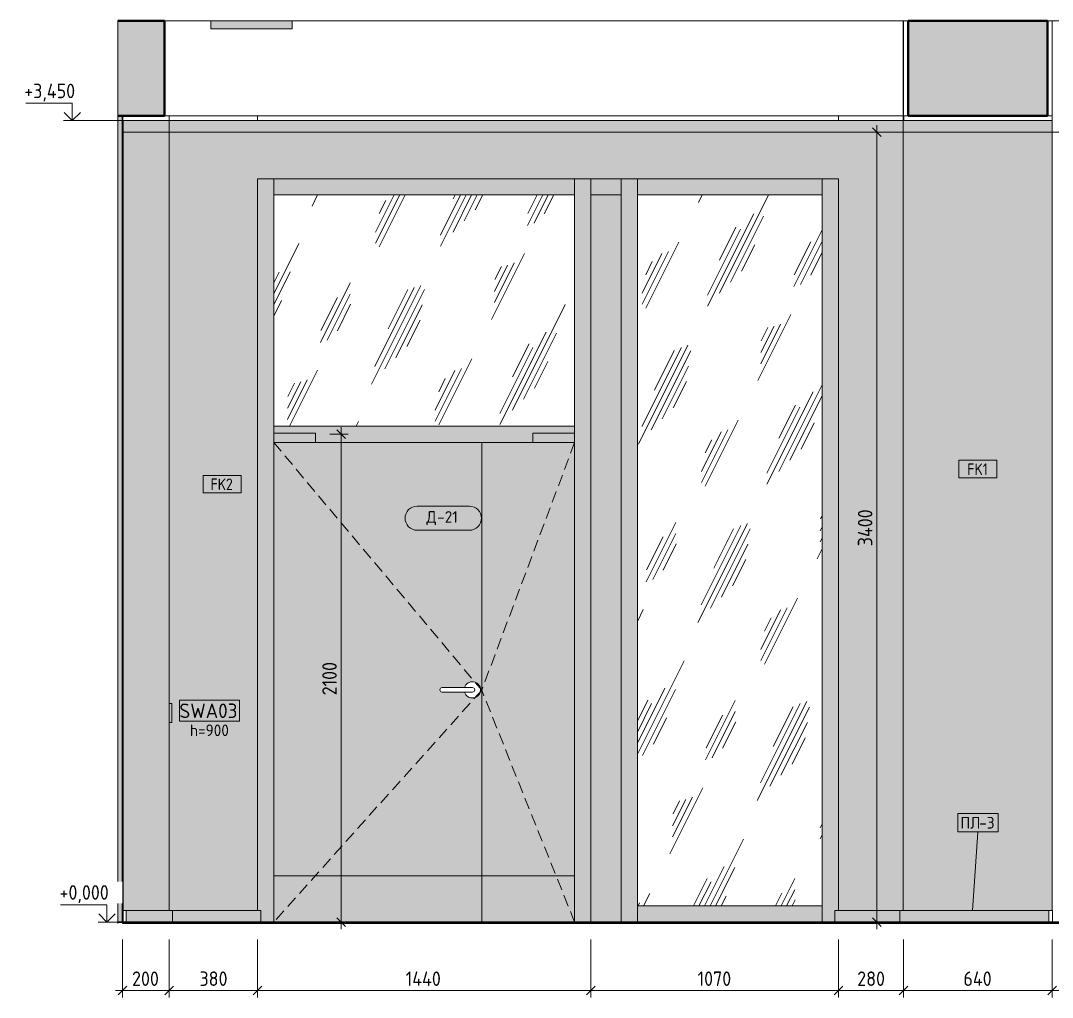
# Model space of a CAD drawing. Header units: millimetres. Extents: x 855 to 55293, y -2351 to 9447.
# Drawn here: x 19565 to 24004, y -324 to 3880 of the extents above; entities that cross this region are included whole.
import ezdxf

# ---------------------------------------------------------------- set-up
doc = ezdxf.new("R2010")
doc.units = ezdxf.units.MM
doc.linetypes.add('ADSK_Штрих_ш2 п1', pattern=[75, 50, -25])
for name, color, linetype, lineweight in [('A-ANNO-DIMS', 7, 'Continuous', 9), ('A-ANNO-DIMS-25', 7, 'Continuous', 9), ('A-CLNG', 7, 'Continuous', 9), ('A-DETL', 7, 'Continuous', 9), ('A-DETL-2', 7, 'ADSK_Штрих_ш2 п1', 9), ('A-DOOR', 7, 'Continuous', 9), ('A-DOOR-IDEN', 7, 'Continuous', 9), ('A-FLOR', 7, 'Continuous', 9), ('A-GENM', 7, 'Continuous', 9), ('A-GENM-IDEN', 7, 'Continuous', 9), ('A-GLAZ-CURT', 7, 'Continuous', 9), ('A-GLAZ-CWMG', 7, 'Continuous', 9), ('A-WALL-IDEN', 7, 'Continuous', 9), ('A-WALL-PATT', 7, 'Continuous', 9), ('E-ELEC-FIXT-IDEN', 7, 'Continuous', 9), ('G-ANNO-DIMS', 7, 'Continuous', 9), ('G-ANNO-DIMS-1', 7, 'Continuous', 20), ('I-WALL', 7, 'Continuous', 9), ('S-COLS', 7, 'Continuous', 9), ('Электрические приборы', 7, 'Continuous', 9)]:
    doc.layers.add(name, color=color, linetype=linetype, lineweight=lineweight)
for name, color, linetype, lineweight, true_color in [('A-DETL-GENF-2', 7, 'Continuous', 9, 0xffffff), ('A-FLOR-1', 7, 'Continuous', 9, 0x787878), ('A-FLOR-FNSH-1', 7, 'Continuous', 30, 0x3c3c3c), ('A-FLOR-FNSH-2', 7, 'Continuous', 40, 0x3c3c3c), ('A-WALL-5', 7, 'Continuous', 30, 0x3c3c3c), ('A-WALL-FNSH-3', 7, 'Continuous', 30, 0x3c3c3c), ('I-WALL-1', 7, 'Continuous', 9, 0x787878)]:
    doc.layers.add(name, color=color, linetype=linetype, lineweight=lineweight, true_color=true_color)
doc.styles.add('GOST Common_5', font='GOST_Common.ttf', dxfattribs={"height": 50})
doc.styles.add('GOST Common_6', font='GOST_Common.ttf', dxfattribs={"width": 0.9, "height": 50})
doc.styles.add('GOST Common_7', font='GOST_Common.ttf', dxfattribs={"height": 62.5})
doc.styles.add('ISOCPEUR_2', font='isocpeur.ttf', dxfattribs={"width": 0.9, "height": 62.5})
doc.dimstyles.new('ISO-2_5_0_9К_БОЛЬШОЙ_1', dxfattribs={"dimscale": 304.8, "dimtxt": 62.248823, "dimasz": 0.123031, "dimexe": 0.098425, "dimexo": 0.246063, "dimgap": 0, "dimtad": 1, "dimdec": 0, "dimrnd": 10, "dimzin": 0, "dimdsep": 46, "dimtxsty": 'ISOCPEUR_2', "dimblk1": 'OBLIQUE', "dimblk2": 'OBLIQUE', "dimsah": 1, "dimcen": 0.09, "dimdle": 0.098425, "dimazin": 0, "dimtfac": 1, "dimtdec": 4, "dimtix": 1, "dimtmove": 0, "dimatfit": 3, "dimfxl": 1, "dimtvp": 1, "dimtolj": 1, "dimtzin": 0, "dimarcsym": 2})
pattern_1 = [(63.435, (30532.36, 31.75), (-255.58, 766.75), [317.5, -190.5, 317.5, -190.5, -403.9]), (63.435, (30532.36, 31.75), (-255.58, 766.75), [-1016, 127, -276.9]), (63.435, (30516.5, 47.6), (-255.58, 766.75), [254, -317.5, 190.5, -190.5, -467.4]), (63.435, (30516.5, 47.6), (-255.58, 766.75), [-952.5, 222.25, -245.15]), (63.435, (30516.5, 95.25), (-255.58, 766.75), [190.5, -381, 127, -190.5, -530.9]), (63.435, (30516.5, 95.25), (-255.58, 766.75), [-889, 285.75, -245.15]), (63.435, (30564.1, 47.6), (-255.58, 766.75), [190.5, -381, 158.75, -6404.65]), (63.435, (30611.74, 95.25), (-255.58, 766.75), [95.25, -476.25, 63.5, -6499.9]), (63.435, (30532.36, 174.6), (-255.58, 766.75), [63.5, -476.25, 63.5, -254, -562.65]), (63.435, (30532.36, 174.6), (-255.58, 766.75), [-857.25, 158.75, -403.9]), (63.435, (30818.1, 127), (-255.58, 766.75), [317.5, -476.25, 381, -251.5]), (63.435, (30818.1, 79.4), (-255.58, 766.75), [444.5, -317.5, 476.25, -188]), (63.435, (30849.86, 95.25), (-255.58, 766.75), [508, -254, 381, -276.9]), (63.435, (30897.5, 142.9), (-255.58, 766.75), [317.5, -444.5, 254, -403.9]), (63.435, (30849.86, 238.1), (-255.58, 766.75), [158.75, -635, 190.5, -435.65]), (63.435, (30945.1, 190.5), (-255.58, 766.75), [127, -635, 127, -530.9])]

# ---------------------------------------------------------------- blocks, each defined once
blk = doc.blocks.new('BSC_Колонна _Прямоугольная - 600х600-23286269-Развертка 1_10-1')
at = {"layer": 'S-COLS'}
blk.add_hatch(color=256, dxfattribs=at).paths.add_polyline_path([(29628.7, -0.1), (29628.7, 0), (29609.7, -0.1)])
blk = doc.blocks.new('GM_Отверстие прямоугольное _в плите_ - Отверстие-21981336-Развертка 1_10-1')
at = {"layer": 'A-GENM'}
blk.add_hatch(color=256, dxfattribs=at).paths.add_polyline_path([(30210, 3845), (30359.7, 3845), (30359.7, 3880), (30009.7, 3880), (30009.7, 3845)])
for p, q in [((30009.7, 3845), (30009.7, 3880)), ((30359.7, 3845), (30359.7, 3880)), ((30359.7, 3845), (30009.7, 3845))]:
    blk.add_line(p, q, dxfattribs=at)
blk = doc.blocks.new('Плинтус - Плинтус темный _ст_школа_-32859020-Развертка 1_10-1')
at = {"layer": 'A-GENM'}
blk.add_hatch(color=256, dxfattribs=at).paths.add_polyline_path([(32695, 0), (32974, 0), (32974, 50), (32695, 50)])
for q in [(32974, 50), (32695, 0)]:
    blk.add_line((32695, 50), q, dxfattribs=at)
blk = doc.blocks.new('Плинтус - Плинтус темный _ст_школа_-32859022-Развертка 1_10-1')
at = {"layer": 'A-GENM'}
blk.add_hatch(color=256, dxfattribs=at).paths.add_polyline_path([(33010, 0), (33616, 0), (33616, 50), (32974, 50), (32974, 0), (32989, 0)])
for p, q in [((32974, 50), (33616, 50)), ((32974, 50), (32974, 0)), ((33616, 50), (33631, 50)), ((33616, 0), (33616, 50)), ((33631, 50), (33631, 0))]:
    blk.add_line(p, q, dxfattribs=at)
blk = doc.blocks.new('Плинтус - Плинтус темный _ст_школа_-32859011-Развертка 1_10-1')
at = {"layer": 'A-GENM'}
blk.add_hatch(color=256, dxfattribs=at).paths.add_polyline_path([(30210, 0), (30225, 0), (30225, 50), (29844.7, 50), (29844.7, 0), (30150.6, 0)])
for p in [(29844.7, 50), (30225, 0)]:
    blk.add_line(p, (30225, 50), dxfattribs=at)
blk = doc.blocks.new('Плинтус - Плинтус темный _ст_школа_-32859009-Развертка 1_10-1')
at = {"layer": 'A-GENM'}
blk.add_hatch(color=256, dxfattribs=at).paths.add_polyline_path([(29829.7, 0), (29844.7, 0), (29844.7, 50), (29645.7, 50), (29645.7, 0), (29809.7, 0)])
for p in [(29645.7, 50), (29844.7, 0)]:
    blk.add_line(p, (29844.7, 50), dxfattribs=at)
blk = doc.blocks.new('Плинтус - Плинтус темный _ст_школа_-32859008-Развертка 1_10-1')
at = {"layer": 'A-GENM'}
for p, q in [((29645.7, 50), (29630.7, 50)), ((29630.7, 50), (29630.7, 0)), ((29645.7, 0), (29645.7, 50)), ((29630.7, 0), (29645.7, 0))]:
    blk.add_line(p, q, dxfattribs=at)
blk = doc.blocks.new('Switch1 - Svitch х2-27451159-Развертка 1_10-1')
at = {"layer": 'Электрические приборы'}
blk.add_hatch(color=256, dxfattribs=at).paths.add_polyline_path([(29841.7, 859), (29841.7, 941), (29830.7, 941), (29830.7, 859)])
for p, q in [((29830.7, 941), (29841.7, 941)), ((29841.7, 941), (29841.7, 859)), ((29830.7, 859), (29841.7, 859))]:
    blk.add_line(p, q, dxfattribs=at)
blk = doc.blocks.new('Прямоугольный импост - 50 x 70 мм-31700031-Развертка 1_10-1')
at = {"layer": 'A-GLAZ-CWMG'}
blk.add_hatch(color=256, dxfattribs=at).paths.add_polyline_path([(32695, 0), (32695, 50), (32710, 50), (32710, 2100), (32640, 2100), (32640, 0)])
blk.add_line((32640, 70), (32640, 0), dxfattribs=at)
blk = doc.blocks.new('Дверь_Витражная_остекление_ - ДВН_ДАО_Главный вход_1200 в свету-31742133-Развертка 1_10-1')
at = {"layer": 'A-DOOR'}
h = blk.add_hatch(color=256, dxfattribs=at)
h.paths.add_polyline_path([(31175, 200.2), (31175, 2065), (30280, 2065), (30280, 200.2), (30962.6, 200.2)])
h.paths.add_polyline_path([(31135.5, 965), (31126.5, 966), (31118.1, 969.3), (31110.8, 974.7), (31105.1, 981.7), (31101.5, 990), (31004, 990.1), (31001.9, 990.5), (30999.8, 991.5), (30997.5, 993.5), (30996.2, 995.5), (30995.3, 997.4), (30995.1, 1000.7), (30995.3, 1002.6), (30996.7, 1005.4), (30998.1, 1007.2), (31000.5, 1008.9), (31002.4, 1009.7), (31006.7, 1010), (31101.5, 1010), (31105.1, 1018.3), (31110.8, 1025.3), (31118.1, 1030.7), (31126.5, 1034), (31135.5, 1035), (31144.5, 1033.7), (31152.8, 1030.1), (31159.9, 1024.6), (31165.6, 1016.9), (31168.8, 1009), (31170, 1000), (31168.8, 991), (31165.4, 982.7), (31159.9, 975.4), (31152.8, 969.9), (31144.5, 966.3), (31137.6, 965.3)])
blk.add_hatch(color=256, dxfattribs=at).paths.add_polyline_path([(31233.2, 200.2), (31575, 200.2), (31575, 2065), (31175, 2065), (31175, 200.2)])
for p, q in [((30280, 2105), (30280, 2065)), ((30460, 2105), (30280, 2105)), ((30460, 2065), (30460, 2105)), ((31395, 2105), (31395, 2065)), ((31575, 2105), (31395, 2105)), ((31575, 2065), (31575, 2105)), ((30280, 2065), (30460, 2065)), ((31175, 200.2), (31175, 2065)), ((31175, 2065), (31175, 200.2)), ((31395, 2065), (31575, 2065)), ((31005, 1010), (31135, 1010)), ((31135, 990), (31005, 990)), ((31135, 1010), (31101.5, 1010)), ((31101.5, 990), (31135, 990))]:
    blk.add_line(p, q, dxfattribs=at)
for centre, radius, start, end in [((31135, 1000), 35, 0, 163.3985), ((31005, 1000), 10, 90, 270), ((31135, 1000), 35, 196.6015, 0), ((31135, 1000), 10, 270, 90), ((31135, 1000), 10, 270, 90)]:
    blk.add_arc(centre, radius, start, end, dxfattribs=at)
blk = doc.blocks.new('Прямоугольный импост - 50 x 70 мм-31720913-Развертка 1_10-1')
at = {"layer": 'A-GLAZ-CWMG'}
blk.add_hatch(color=256, dxfattribs=at).paths.add_polyline_path([(31845, 3130), (32640, 3130), (32640, 3200), (31845, 3200)])
for p, q in [((31845, 3130), (31845, 3200)), ((32640, 3200), (32640, 3130))]:
    blk.add_line(p, q, dxfattribs=at)
blk = doc.blocks.new('Системная панель - Стемалит - 40мм-31720939-Развертка 1_10-1')
at = {"layer": 'A-GLAZ-CURT'}
blk.add_hatch(color=256, dxfattribs=at).paths.add_polyline_path([(31775, 0), (31775, 3130), (31645, 3130), (31645, 0), (31774.5, 0)])
for p, q in [((31775, 3130), (31645, 3130)), ((31645, 3130), (31645, 2100)), ((31775, 2100), (31775, 3130)), ((31645, 2100), (31645, 0)), ((31775, 0), (31775, 2100))]:
    blk.add_line(p, q, dxfattribs=at)
blk = doc.blocks.new('Прямоугольный импост - 50 x 70 мм-31701710-Развертка 1_10-1')
at = {"layer": 'A-GLAZ-CWMG'}
blk.add_hatch(color=256, dxfattribs=at).paths.add_polyline_path([(31575, 3130), (31575, 3200), (30280, 3200), (30280, 3130), (31175, 3130)])
for p, q in [((30280, 3130), (30280, 3200)), ((31575, 3200), (31575, 3130))]:
    blk.add_line(p, q, dxfattribs=at)
blk = doc.blocks.new('Прямоугольный импост - 50 x 70 мм-31687886-Развертка 1_10-1')
at = {"layer": 'A-GLAZ-CWMG'}
blk.add_hatch(color=256, dxfattribs=at).paths.add_polyline_path([(31645, 0), (31645, 2100), (31575, 2100), (31575, 0)])
for p, q in [((31575, 2100), (31575, 200.2)), ((31645, 0), (31645, 2100))]:
    blk.add_line(p, q, dxfattribs=at)
blk = doc.blocks.new('Системная панель - Стекло - 40мм-31720940-Развертка 1_10-1')
at = {"layer": 'A-GLAZ-CURT'}
h = blk.add_hatch(dxfattribs=at)
h.set_pattern_fill('FP_12', color=256, style=0, pattern_type=2)
h.set_pattern_definition(pattern_1)
h.paths.add_polyline_path([(31575, 2135), (31575, 3130), (30280, 3130), (30280, 2135), (31175, 2135)])
for p, q in [((31575, 3130), (30280, 3130)), ((30280, 3130), (30280, 2135)), ((31575, 2135), (31575, 3130)), ((30280, 2135), (31575, 2135))]:
    blk.add_line(p, q, dxfattribs=at)
blk = doc.blocks.new('Прямоугольный импост - 50 x 70 мм-31701779-Развертка 1_10-1')
at = {"layer": 'A-GLAZ-CWMG'}
blk.add_hatch(color=256, dxfattribs=at).paths.add_polyline_path([(30225, 0), (30280, 0), (30280, 2100), (30210, 2100), (30210, 50), (30225, 50)])
blk.add_line((30280, 200.2), (30280, 2100), dxfattribs=at)
blk = doc.blocks.new('Прямоугольный импост - 50 x 70 мм-31693698-Развертка 1_10-1')
at = {"layer": 'A-GLAZ-CWMG'}
blk.add_hatch(color=256, dxfattribs=at).paths.add_polyline_path([(31575, 2065), (31575, 2135), (30280, 2135), (30280, 2065), (31175, 2065)])
for p, q in [((30280, 2065), (30280, 2135)), ((31575, 2135), (31575, 2065)), ((30280, 2065), (31575, 2065))]:
    blk.add_line(p, q, dxfattribs=at)
blk = doc.blocks.new('Прямоугольный импост - 50 x 70 мм-31720941-Развертка 1_10-1')
at = {"layer": 'A-GLAZ-CWMG'}
blk.add_hatch(color=256, dxfattribs=at).paths.add_polyline_path([(32710, 2100), (32710, 3200), (32640, 3200), (32640, 2100)])
blk.add_line((32640, 3200), (32640, 3130), dxfattribs=at)
blk = doc.blocks.new('Прямоугольный импост - 50 x 70 мм-31720942-Развертка 1_10-1')
at = {"layer": 'A-GLAZ-CWMG'}
blk.add_hatch(color=256, dxfattribs=at).paths.add_polyline_path([(30210, 2100), (30280, 2100), (30280, 3200), (30210, 3200), (30210, 2135)])
for p, q in [((30280, 3130), (30280, 3200)), ((30280, 2100), (30280, 2135))]:
    blk.add_line(p, q, dxfattribs=at)
blk = doc.blocks.new('Прямоугольный импост - 50 x 70 мм-31720937-Развертка 1_10-1')
at = {"layer": 'A-GLAZ-CWMG'}
blk.add_hatch(color=256, dxfattribs=at).paths.add_polyline_path([(31645, 2100), (31645, 3200), (31575, 3200), (31575, 2100)])
for p, q in [((31575, 3200), (31575, 3130)), ((31645, 2100), (31645, 3200)), ((31575, 2135), (31575, 2100))]:
    blk.add_line(p, q, dxfattribs=at)
blk = doc.blocks.new('Системная панель - Стекло - 40мм-31720953-Развертка 1_10-1')
at = {"layer": 'A-GLAZ-CURT'}
h = blk.add_hatch(dxfattribs=at)
h.set_pattern_fill('FP_12', color=256, style=0, pattern_type=2)
h.set_pattern_definition(pattern_1)
h.paths.add_polyline_path([(32640, 70), (32640, 3130), (31845, 3130), (31845, 70)])
for p, q in [((32640, 3130), (31845, 3130)), ((31845, 3130), (31845, 2100)), ((32640, 2100), (32640, 3130)), ((31845, 2100), (31845, 70)), ((32640, 70), (32640, 2100)), ((31845, 70), (32640, 70))]:
    blk.add_line(p, q, dxfattribs=at)
blk = doc.blocks.new('Прямоугольный импост - 50 x 70 мм-31701712-Развертка 1_10-1')
at = {"layer": 'A-GLAZ-CWMG'}
blk.add_hatch(color=256, dxfattribs=at).paths.add_polyline_path([(31774.5, 3130), (31775, 3130), (31775, 3200), (31645, 3200), (31645, 3130)])
for p, q in [((31645, 3130), (31645, 3200)), ((31775, 3200), (31775, 3130)), ((31645, 3130), (31775, 3130))]:
    blk.add_line(p, q, dxfattribs=at)
blk = doc.blocks.new('Прямоугольный импост - 50 x 70 мм-31702100-Развертка 1_10-1')
at = {"layer": 'A-GLAZ-CWMG'}
blk.add_hatch(color=256, dxfattribs=at).paths.add_polyline_path([(31775, 0), (31845, 0), (31845, 2100), (31775, 2100), (31775, 70)])
for p, q in [((31775, 2100), (31775, 0)), ((31845, 0), (31845, 70))]:
    blk.add_line(p, q, dxfattribs=at)
blk = doc.blocks.new('Прямоугольный импост - 50 x 70 мм-31720938-Развертка 1_10-1')
at = {"layer": 'A-GLAZ-CWMG'}
blk.add_hatch(color=256, dxfattribs=at).paths.add_polyline_path([(31775, 2100), (31845, 2100), (31845, 3200), (31775, 3200), (31775, 2200)])
for p, q in [((31775, 3200), (31775, 2100)), ((31845, 3130), (31845, 3200))]:
    blk.add_line(p, q, dxfattribs=at)
blk = doc.blocks.new('Прямоугольный импост - 50 x 70 мм-31720914-Развертка 1_10-1')
at = {"layer": 'A-GLAZ-CWMG'}
blk.add_hatch(color=256, dxfattribs=at).paths.add_polyline_path([(32640, 0), (32640, 70), (31845, 70), (31845, 0)])
for p, q in [((31845, 0), (31845, 70)), ((32640, 70), (32640, 0))]:
    blk.add_line(p, q, dxfattribs=at)
blk = doc.blocks.new('DIMBLOCK5-Развертка 1_10-1')
at = {"layer": 'A-ANNO-DIMS-25'}
for p, q in [((20003.3, -75), (20003.3, -323.6)), ((20003.3, -293.6), (20003.3, -80)), ((20203.3, -75), (20203.3, -323.6)), ((20203.3, -293.6), (20203.3, -80)), ((19973.3, -293.6), (20203.3, -293.6))]:
    blk.add_line(p, q, dxfattribs=at)
at = {"layer": 'A-ANNO-DIMS-25', "lineweight": 20}
for p, q in [((20003.3, -293.6), (19984.5, -312.4)), ((20003.3, -293.6), (20022, -274.9)), ((20203.3, -293.6), (20184.5, -312.4)), ((20203.3, -293.6), (20222, -274.9))]:
    blk.add_line(p, q, dxfattribs=at)
at = {"layer": 'A-ANNO-DIMS-25', "color": 0, "insert": (20044, -212), "char_height": 62.5, "width": 142.215, "attachment_point": 1, "line_spacing_factor": 1.149209, "style": 'ISOCPEUR_2'}
blk.add_mtext('200', dxfattribs=at)
blk = doc.blocks.new('_Oblique')
at = {"color": 0, "linetype": 'ByBlock', "lineweight": -2}
blk.add_line((-0.5, -0.5), (0.5, 0.5), dxfattribs=at)
blk = doc.blocks.new('DIMBLOCK6-Развертка 1_10-1')
at = {"layer": 'A-ANNO-DIMS-25'}
for p, q in [((20203.3, -75), (20203.3, -323.6)), ((20203.3, -293.6), (20203.3, -80)), ((20583.5, -75), (20583.5, -323.6)), ((20583.5, -293.6), (20583.5, -80)), ((20203.3, -293.6), (20583.5, -293.6))]:
    blk.add_line(p, q, dxfattribs=at)
at = {"layer": 'A-ANNO-DIMS-25', "lineweight": 20}
for p, q in [((20203.3, -293.6), (20184.5, -312.4)), ((20203.3, -293.6), (20222, -274.9)), ((20583.5, -293.6), (20564.8, -312.4)), ((20583.5, -293.6), (20602.3, -274.9))]:
    blk.add_line(p, q, dxfattribs=at)
at = {"layer": 'A-ANNO-DIMS-25', "color": 0, "insert": (20334.2, -212), "char_height": 62.5, "width": 142.215, "attachment_point": 1, "line_spacing_factor": 1.149209, "style": 'ISOCPEUR_2'}
blk.add_mtext('380', dxfattribs=at)
blk = doc.blocks.new('DIMBLOCK7-Развертка 1_10-1')
at = {"layer": 'A-ANNO-DIMS-25'}
for p, q in [((20583.5, -75), (20583.5, -323.6)), ((20583.5, -293.6), (20583.5, -80)), ((22018.5, -75), (22018.5, -323.6)), ((22018.5, -293.6), (22018.5, -80)), ((20583.5, -293.6), (22018.5, -293.6))]:
    blk.add_line(p, q, dxfattribs=at)
at = {"layer": 'A-ANNO-DIMS-25', "lineweight": 20}
for p, q in [((20583.5, -293.6), (20564.8, -312.4)), ((20583.5, -293.6), (20602.3, -274.9)), ((22018.5, -293.6), (21999.8, -312.4)), ((22018.5, -293.6), (22037.3, -274.9))]:
    blk.add_line(p, q, dxfattribs=at)
at = {"layer": 'A-ANNO-DIMS-25', "color": 0, "insert": (21221.4, -212), "char_height": 62.5, "width": 191.056, "attachment_point": 1, "line_spacing_factor": 1.149209, "style": 'ISOCPEUR_2'}
blk.add_mtext('1440', dxfattribs=at)
blk = doc.blocks.new('DIMBLOCK8-Развертка 1_10-1')
at = {"layer": 'A-ANNO-DIMS-25'}
for p, q in [((22018.5, -75), (22018.5, -323.6)), ((22018.5, -293.6), (22018.5, -80)), ((23083.5, -75), (23083.5, -323.6)), ((23083.5, -293.6), (23083.5, -80)), ((22018.5, -293.6), (23083.5, -293.6))]:
    blk.add_line(p, q, dxfattribs=at)
at = {"layer": 'A-ANNO-DIMS-25', "lineweight": 20}
for p, q in [((22018.5, -293.6), (21999.8, -312.4)), ((22018.5, -293.6), (22037.3, -274.9)), ((23083.5, -293.6), (23064.8, -312.4)), ((23083.5, -293.6), (23102.3, -274.9))]:
    blk.add_line(p, q, dxfattribs=at)
at = {"layer": 'A-ANNO-DIMS-25', "color": 0, "insert": (22477.4, -212), "char_height": 62.5, "width": 176.691, "attachment_point": 1, "line_spacing_factor": 1.149209, "style": 'ISOCPEUR_2'}
blk.add_mtext('1070', dxfattribs=at)
blk = doc.blocks.new('DIMBLOCK9-Развертка 1_10-1')
at = {"layer": 'A-ANNO-DIMS-25'}
for p, q in [((23083.5, -75), (23083.5, -323.6)), ((23083.5, -293.6), (23083.5, -80)), ((23363.5, -75), (23363.5, -323.6)), ((23363.5, -293.6), (23363.5, -80)), ((23083.5, -293.6), (23363.5, -293.6))]:
    blk.add_line(p, q, dxfattribs=at)
at = {"layer": 'A-ANNO-DIMS-25', "lineweight": 20}
for p, q in [((23083.5, -293.6), (23064.8, -312.4)), ((23083.5, -293.6), (23102.3, -274.9)), ((23363.5, -293.6), (23344.8, -312.4)), ((23363.5, -293.6), (23382.3, -274.9))]:
    blk.add_line(p, q, dxfattribs=at)
at = {"layer": 'A-ANNO-DIMS-25', "color": 0, "insert": (23164.3, -212), "char_height": 62.5, "width": 142.215, "attachment_point": 1, "line_spacing_factor": 1.149209, "style": 'ISOCPEUR_2'}
blk.add_mtext('280', dxfattribs=at)
blk = doc.blocks.new('DIMBLOCK10-Развертка 1_10-1')
at = {"layer": 'A-ANNO-DIMS-25'}
for p, q in [((23363.5, -75), (23363.5, -323.6)), ((23363.5, -293.6), (23363.5, -80)), ((24003.5, -75), (24003.5, -323.6)), ((24003.5, -293.6), (24003.5, -80)), ((23363.5, -293.6), (24003.5, -293.6))]:
    blk.add_line(p, q, dxfattribs=at)
at = {"layer": 'A-ANNO-DIMS-25', "lineweight": 20}
for p, q in [((23363.5, -293.6), (23344.8, -312.4)), ((23363.5, -293.6), (23382.3, -274.9)), ((24003.5, -293.6), (23984.8, -312.4)), ((24003.5, -293.6), (24022.3, -274.9))]:
    blk.add_line(p, q, dxfattribs=at)
at = {"layer": 'A-ANNO-DIMS-25', "color": 0, "insert": (23621.3, -212), "char_height": 62.5, "width": 149.397, "attachment_point": 1, "line_spacing_factor": 1.149209, "style": 'ISOCPEUR_2'}
blk.add_mtext('640', dxfattribs=at)
blk = doc.blocks.new('DIMBLOCK11-Развертка 1_10-1')
at = {"layer": 'A-ANNO-DIMS-25'}
for p, q in [((24003.5, -75), (24003.5, -323.6)), ((24003.5, -293.6), (24003.5, -80)), ((26363.5, -75), (26363.5, -323.6)), ((26363.5, -293.6), (26363.5, -80)), ((24003.5, -293.6), (26363.5, -293.6))]:
    blk.add_line(p, q, dxfattribs=at)
at = {"layer": 'A-ANNO-DIMS-25', "lineweight": 20}
for p, q in [((24003.5, -293.6), (23984.8, -312.4)), ((24003.5, -293.6), (24022.3, -274.9)), ((26363.5, -293.6), (26344.8, -312.4)), ((26363.5, -293.6), (26382.3, -274.9))]:
    blk.add_line(p, q, dxfattribs=at)
at = {"layer": 'A-ANNO-DIMS-25', "color": 0, "insert": (25104.5, -212), "char_height": 62.5, "width": 189.619, "attachment_point": 1, "line_spacing_factor": 1.149209, "style": 'ISOCPEUR_2'}
blk.add_mtext('2360', dxfattribs=at)
blk = doc.blocks.new('DIMBLOCK14-Развертка 1_10-1')
at = {"layer": 'A-ANNO-DIMS-25', "lineweight": 20}
for p, q in [((23248.6, 3400), (23229.9, 3418.8)), ((23248.6, 3400), (23267.4, 3381.2)), ((23248.6, 0), (23229.9, 18.8)), ((23248.6, 0), (23267.4, -18.8))]:
    blk.add_line(p, q, dxfattribs=at)
at = {"layer": 'A-ANNO-DIMS-25'}
for p, q in [((23248.6, 3430), (23248.6, -30)), ((23200.1, 3400), (23278.6, 3400)), ((23248.6, 3400), (23200.1, 3400)), ((23200.1, 0), (23278.6, 0)), ((23248.6, 0), (23200.1, 0))]:
    blk.add_line(p, q, dxfattribs=at)
at = {"layer": 'A-ANNO-DIMS-25', "color": 0, "insert": (23167, 1618), "char_height": 62.5, "width": 196.802, "attachment_point": 1, "rotation": 90, "line_spacing_factor": 1.149209, "style": 'ISOCPEUR_2'}
blk.add_mtext('3400', dxfattribs=at)
blk = doc.blocks.new('Mark Reiling - Mark Reiling-26174330-Развертка 1_10-1')
at = {"layer": 'A-GENM-IDEN'}
for p, q in [((33223.3, 467.8), (33223.3, 389)), ((33223.3, 467.8), (33396.7, 467.8)), ((33396.7, 467.8), (33223.3, 467.8)), ((33223.3, 467.8), (33223.3, 389)), ((33396.7, 389), (33396.7, 467.8)), ((33396.7, 389), (33396.7, 467.8)), ((33223.3, 389), (33396.7, 389)), ((33223.3, 389), (33396.7, 389))]:
    blk.add_line(p, q, dxfattribs=at)
blk = doc.blocks.new('М_стена_0001 - Типоразмер_без рамки-25382661-Развертка 1_10-1')
at = {"layer": 'A-WALL-IDEN'}
for p, q in [((35490.9, 1763.1), (35327.7, 1763.1)), ((35327.7, 1763.1), (35327.7, 1688.1)), ((35490.9, 1688.1), (35490.9, 1763.1)), ((35327.7, 1688.1), (35490.9, 1688.1))]:
    blk.add_line(p, q, dxfattribs=at)
blk = doc.blocks.new('М_силовых электроприборов_РАЗВЕРТКИ - Типоразмер_примечание-27444908-Развертка 1_10-1')
at = {"layer": 'E-ELEC-FIXT-IDEN'}
for p, q in [((30133.5, 955.7), (29875.2, 955.7)), ((29875.2, 955.7), (29875.2, 865.7)), ((30133.5, 865.7), (30133.5, 955.7)), ((29875.2, 865.7), (30133.5, 865.7))]:
    blk.add_line(p, q, dxfattribs=at)
blk = doc.blocks.new('Высотные отметки - Стрелка_Верх-17668718-Развертка 1_10-1')
at = {"layer": 'G-ANNO-DIMS'}
for p, q in [((29413.1, 3525), (29213.1, 3525)), ((29413.1, 3450), (29413.1, 3525)), ((29451, 3450), (29376, 3450))]:
    blk.add_line(p, q, dxfattribs=at)
at = {"layer": 'G-ANNO-DIMS-1'}
for q in [(29377.8, 3485.4), (29448.5, 3485.4)]:
    blk.add_line((29413.1, 3450), q, dxfattribs=at)
blk = doc.blocks.new('М_двери - Типоразмер_рамка-25223575-Развертка 1_10-1')
at = {"layer": 'A-DOOR-IDEN'}
for p, q in [((31122.1, 1790.9), (30897.3, 1790.9)), ((30897.3, 1686.9), (31122.1, 1686.9))]:
    blk.add_line(p, q, dxfattribs=at)
for centre, start, end in [((30897.3, 1738.9), 90, 270), ((31122.1, 1738.9), 270, 90)]:
    blk.add_arc(centre, 52, start, end, dxfattribs=at)
blk = doc.blocks.new('М_стена2 - Типоразмер-30678229-Развертка 1_10-1')
at = {"layer": 'A-WALL-IDEN'}
for p, q in [((30140.2, 1923.3), (29976.9, 1923.3)), ((29976.9, 1923.3), (29976.9, 1848.3)), ((30140.2, 1848.3), (30140.2, 1923.3)), ((29976.9, 1848.3), (30140.2, 1848.3))]:
    blk.add_line(p, q, dxfattribs=at)
blk = doc.blocks.new('DIMBLOCK21-Развертка 1_10-1')
at = {"layer": 'A-ANNO-DIMS-25'}
for p, q in [((20895.6, 2100), (20974.1, 2100)), ((20944.1, 2100), (20895.6, 2100)), ((20944.1, 2130), (20944.1, -30)), ((20895.6, 0), (20974.1, 0)), ((20944.1, 0), (20895.6, 0))]:
    blk.add_line(p, q, dxfattribs=at)
at = {"layer": 'A-ANNO-DIMS-25', "lineweight": 20}
for p, q in [((20944.1, 2100), (20925.3, 2118.8)), ((20944.1, 2100), (20962.8, 2081.2)), ((20944.1, 0), (20925.3, 18.8)), ((20944.1, 0), (20962.8, -18.8))]:
    blk.add_line(p, q, dxfattribs=at)
at = {"layer": 'A-ANNO-DIMS-25', "color": 0, "insert": (20862.4, 976.4), "char_height": 62.5, "width": 176.691, "attachment_point": 1, "rotation": 90, "line_spacing_factor": 1.149209, "style": 'ISOCPEUR_2'}
blk.add_mtext('2100', dxfattribs=at)

msp = doc.modelspace()

# ---------------------------------------------------------------- hatches: boundary and pattern name
at = {"layer": 'A-DETL-GENF-2'}
for points in [[(20653.5, 0), (21548.5, 0), (21548.5, 200.2), (20653.5, 200.2)], [(21606.8, 0), (21948.5, 0), (21948.5, 200.2), (21548.5, 200.2), (21548.5, 0)]]:
    msp.add_hatch(color=256, dxfattribs=at).paths.add_polyline_path(points)
at = {"layer": 'A-FLOR-1'}
h = msp.add_hatch(dxfattribs=at)
h.set_pattern_fill('FP_10', color=256, style=0, pattern_type=2)
h.set_pattern_definition([(45, (20842.401, 0), (-14.25598, 14.25598), []), (45, (20856.657, 0), (-14.25598, 14.25598), [25.202, -5.04, 0.8382, -4.202])])
h.paths.add_polyline_path([(23983.5, 3470), (23983.5, 3880), (23383.5, 3880), (23383.5, 3470), (23384.9, 3470)])
h.paths.add_polyline_path([(20002.3, 3470), (20183.3, 3470), (20183.3, 3880), (19983.3, 3880), (19983.3, 3470)])
at = {"layer": 'A-WALL-PATT'}
h = msp.add_hatch(color=256, dxfattribs=at)
h.paths.add_polyline_path([(20002.3, 0), (20003.3, 0), (20003.3, 3450), (20002.3, 3450), (20002.3, 966)])
h.paths.add_polyline_path([(20004.3, 50), (20203.3, 50), (20203.3, 3450), (20004.3, 3450), (20004.3, 966)])
for points in [[(20204.3, 50), (20204.3, 3450), (20203.3, 3450), (20203.3, 50)], [(23362.5, 50), (23362.5, 3450), (20204.3, 3450), (20204.3, 941), (20215.3, 941), (20215.3, 859), (20204.3, 859), (20204.3, 50), (20583.5, 50), (20583.5, 3200), (23083.5, 3200), (23083.5, 50), (23358.2, 50)], [(24003.5, 50), (24003.5, 3450), (23362.5, 3450), (23362.5, 50), (23989.5, 50)]]:
    msp.add_hatch(color=256, dxfattribs=at).paths.add_polyline_path(points)
at = {"layer": 'I-WALL-1'}
h = msp.add_hatch(dxfattribs=at)
h.set_pattern_fill('FP_11', color=256, style=0, pattern_type=2)
h.set_pattern_definition([(0, (20842.401, 0), (30.48, 7.62), [2.515, -20.345, 2.515, -20.345, -121.92]), (0, (20842.401, 0), (30.48, 7.62), [-45.72, 2.515, -43.205, 2.515, -20.345, -53.34]), (0, (20842.401, 0), (30.48, 7.62), [-114.3, 2.515, -12.725, 2.515, -35.585]), (120, (20853.831, 3.81), (-21.839114, 22.586454), [2.515, -20.345, 2.515, -20.345, -121.92]), (120, (20853.831, 3.81), (-21.839114, 22.586454), [-45.72, 2.515, -43.205, 2.515, -20.345, -53.34]), (120, (20853.831, 3.81), (-21.839114, 22.586454), [-114.3, 2.515, -12.725, 2.515, -35.585]), (240, (20857.641, 19.05), (-8.640886, -30.206454), [2.515, -20.345, 2.515, -20.345, -121.92]), (240, (20857.641, 19.05), (-8.640886, -30.206454), [-45.72, 2.515, -43.205, 2.515, -20.345, -53.34]), (240, (20857.641, 19.05), (-8.640886, -30.206454), [-114.3, 2.515, -12.725, 2.515, -35.585])])
h.paths.add_polyline_path([(20002.3, 0), (20002.3, 3470), (19983.3, 3470), (19983.3, 0)])

# ---------------------------------------------------------------- linework, layer by layer
at = {"layer": 'A-CLNG'}
msp.add_line((28623.5, 3400), (20002.3, 3400), dxfattribs=at)
at = {"layer": 'A-DETL'}
for p, q in [((21548.5, 200.2), (20653.5, 200.2)), ((20653.5, 200.2), (20653.5, 0)), ((21948.5, 200.2), (21548.5, 200.2)), ((21548.5, 0), (21548.5, 200.2)), ((21948.5, 0), (21948.5, 200.2)), ((20653.5, 0), (21548.5, 0)), ((21548.5, 0), (21948.5, 0))]:
    msp.add_line(p, q, dxfattribs=at)
at = {"layer": 'A-DETL-2'}
for p, q in [((20653.5, 2065), (21548.5, 998.4)), ((21948.5, 2065), (21548.5, 998.4)), ((21548.5, 998.4), (20653.5, 0)), ((21948.5, 0), (21548.5, 998.4))]:
    msp.add_line(p, q, dxfattribs=at)
at = {"layer": 'A-FLOR'}
for p, q in [((20183.3, 3880), (28643.7, 3880)), ((20653.5, 0), (20002.3, 0)), ((20002.3, 0), (20002.3, -5)), ((27160.6, 0), (21948.5, 0)), ((20002.3, -5), (27179.3, -5))]:
    msp.add_line(p, q, dxfattribs=at)
at = {"layer": 'A-FLOR-FNSH-1'}
msp.add_line((27161, -0.1), (19982.9, -0.1), dxfattribs=at)
at = {"layer": 'A-FLOR-FNSH-2'}
for p, q in [((20183.3, 3880), (19982.9, 3880)), ((20183.3, 3470), (20183.3, 3880)), ((23983.5, 3880), (23383.5, 3880)), ((23383.5, 3880), (23383.5, 3470)), ((23983.5, 3470), (23983.5, 3880)), ((19982.9, 3470), (20183.3, 3470)), ((23383.5, 3470), (23983.5, 3470))]:
    msp.add_line(p, q, dxfattribs=at)
at = {"layer": 'A-GENM-IDEN'}
msp.add_line((23661, 50), (23683.5, 388), dxfattribs=at)
at = {"layer": 'A-WALL-5'}
for p, q in [((20002.3, 0), (20002.3, 3470)), ((19982.9, 0), (20002.3, 0))]:
    msp.add_line(p, q, dxfattribs=at)
at = {"layer": 'A-WALL-FNSH-3'}
for p, q in [((20003.3, 3450), (20003.3, 0)), ((20004.3, 3450), (20003.3, 3450)), ((20004.3, 0), (20004.3, 3450)), ((20003.3, 0), (20004.3, 0))]:
    msp.add_line(p, q, dxfattribs=at)
at = {"layer": 'G-ANNO-DIMS'}
for p, q in [((20093.1, 3450), (19786.7, 3450)), ((20215.1, 0), (19935.9, 0))]:
    msp.add_line(p, q, dxfattribs=at)
at = {"layer": 'I-WALL'}
for p, q in [((19983.3, -5.5), (19983.3, 3880.5)), ((23362.5, 3880), (23362.5, 50)), ((23363.5, 3880), (23363.5, 3450)), ((24003.5, 50), (24003.5, 3880)), ((23362.5, 3470), (20183.3, 3470)), ((20203.3, 3450), (20203.3, 3470)), ((20583.5, 3450), (20583.5, 3470)), ((23083.5, 3470), (23083.5, 3450)), ((23363.5, 3470), (23383.5, 3470)), ((23364.9, 3450), (23364.9, 3470)), ((24003.5, 3470), (23983.5, 3470)), ((20003.3, 3450), (20002.3, 3450)), ((24003.5, 3450), (20004.3, 3450)), ((20204.3, 3450), (20204.3, 50)), ((20583.5, 50), (20583.5, 3200)), ((20583.5, 3200), (23083.5, 3200)), ((23083.5, 3200), (23083.5, 50))]:
    msp.add_line(p, q, dxfattribs=at)

# ---------------------------------------------------------------- block references
at = {"layer": 'A-DOOR'}
msp.add_blockref('Дверь_Витражная_остекление_ - ДВН_ДАО_Главный вход_1200 в свету-31742133-Развертка 1_10-1', (-9626.5, 0), dxfattribs=at)
at = {"layer": 'A-DOOR-IDEN'}
msp.add_blockref('М_двери - Типоразмер_рамка-25223575-Развертка 1_10-1', (-9626.5, 0), dxfattribs=at)
at = {"layer": 'A-GENM'}
for name in ['GM_Отверстие прямоугольное _в плите_ - Отверстие-21981336-Развертка 1_10-1', 'Плинтус - Плинтус темный _ст_школа_-32859008-Развертка 1_10-1', 'Плинтус - Плинтус темный _ст_школа_-32859009-Развертка 1_10-1', 'Плинтус - Плинтус темный _ст_школа_-32859011-Развертка 1_10-1', 'Плинтус - Плинтус темный _ст_школа_-32859020-Развертка 1_10-1', 'Плинтус - Плинтус темный _ст_школа_-32859022-Развертка 1_10-1']:
    msp.add_blockref(name, (-9626.5, 0), dxfattribs=at)
at = {"layer": 'A-GENM-IDEN'}
msp.add_blockref('Mark Reiling - Mark Reiling-26174330-Развертка 1_10-1', (-9626.5, 0), dxfattribs=at)
at = {"layer": 'A-GLAZ-CURT'}
for name in ['Системная панель - Стекло - 40мм-31720940-Развертка 1_10-1', 'Системная панель - Стемалит - 40мм-31720939-Развертка 1_10-1', 'Системная панель - Стекло - 40мм-31720953-Развертка 1_10-1']:
    msp.add_blockref(name, (-9626.5, 0), dxfattribs=at)
at = {"layer": 'A-GLAZ-CWMG'}
for name in ['Прямоугольный импост - 50 x 70 мм-31720942-Развертка 1_10-1', 'Прямоугольный импост - 50 x 70 мм-31701710-Развертка 1_10-1', 'Прямоугольный импост - 50 x 70 мм-31720937-Развертка 1_10-1', 'Прямоугольный импост - 50 x 70 мм-31701712-Развертка 1_10-1', 'Прямоугольный импост - 50 x 70 мм-31720938-Развертка 1_10-1', 'Прямоугольный импост - 50 x 70 мм-31720913-Развертка 1_10-1', 'Прямоугольный импост - 50 x 70 мм-31720941-Развертка 1_10-1', 'Прямоугольный импост - 50 x 70 мм-31693698-Развертка 1_10-1', 'Прямоугольный импост - 50 x 70 мм-31701779-Развертка 1_10-1', 'Прямоугольный импост - 50 x 70 мм-31687886-Развертка 1_10-1', 'Прямоугольный импост - 50 x 70 мм-31702100-Развертка 1_10-1', 'Прямоугольный импост - 50 x 70 мм-31700031-Развертка 1_10-1', 'Прямоугольный импост - 50 x 70 мм-31720914-Развертка 1_10-1']:
    msp.add_blockref(name, (-9626.5, 0), dxfattribs=at)
at = {"layer": 'A-WALL-IDEN'}
for name, p in [('М_стена_0001 - Типоразмер_без рамки-25382661-Развертка 1_10-1', (-11726.5, 225)), ('М_стена2 - Типоразмер-30678229-Развертка 1_10-1', (-9626.5, 0))]:
    msp.add_blockref(name, p, dxfattribs=at)
at = {"layer": 'E-ELEC-FIXT-IDEN'}
msp.add_blockref('М_силовых электроприборов_РАЗВЕРТКИ - Типоразмер_примечание-27444908-Развертка 1_10-1', (-9626.5, 0), dxfattribs=at)
at = {"layer": 'G-ANNO-DIMS'}
for p in [(-9626.5, 0), (-9477.3, -3450)]:
    msp.add_blockref('Высотные отметки - Стрелка_Верх-17668718-Развертка 1_10-1', p, dxfattribs=at)
at = {"layer": 'S-COLS'}
msp.add_blockref('BSC_Колонна _Прямоугольная - 600х600-23286269-Развертка 1_10-1', (-9626.5, 0), dxfattribs=at)
at = {"layer": 'Электрические приборы'}
msp.add_blockref('Switch1 - Svitch х2-27451159-Развертка 1_10-1', (-9626.5, 0), dxfattribs=at)

# ---------------------------------------------------------------- texts
at = {"layer": 'A-DOOR-IDEN', "char_height": 50, "attachment_point": 1, "style": 'GOST Common_5'}
for s, insert, width in [('\\fGOST Common|b0|i0|c204|p34|;Д', (21310.7, 1769.2), 56.118), ('-21', (21357, 1769.2), 118.249)]:
    msp.add_mtext(s, dxfattribs=dict(at, insert=insert, width=width))
at = {"layer": 'A-GENM-IDEN', "char_height": 50, "attachment_point": 1, "style": 'GOST Common_5'}
for s, insert, width in [('ПЛ', (23608.4, 452.8), 98.207), ('-3', (23689.4, 452.8), 86.181)]:
    msp.add_mtext(s, dxfattribs=dict(at, insert=insert, width=width))
at = {"layer": 'A-WALL-IDEN', "char_height": 50, "attachment_point": 1, "style": 'GOST Common_6'}
for s, insert, width in [('FK1', (23638, 1974.5), 111.835), ('FK2', (20382, 1909.7), 124.462)]:
    msp.add_mtext(s, dxfattribs=dict(at, insert=insert, width=width))
at = {"layer": 'E-ELEC-FIXT-IDEN', "attachment_point": 1}
for s, insert, char_height, width, style in [('SWA03', (20247.4, 941.2), 62.5, 320.675, 'GOST Common_7'), ('h=900', (20292.7, 851), 50, 220.464, 'GOST Common_5')]:
    msp.add_mtext(s, dxfattribs=dict(at, insert=insert, char_height=char_height, width=width, style=style))

# ---------------------------------------------------------------- dimensions: what is measured, and where the dimension line sits
at = {"layer": 'A-ANNO-DIMS'}
for base, p1, p2, override, picture, middle in [((23248.6, 0), (23275.1, 3400), (23275.1, 0), {"dimpost": '<>', "dimfxl": 3400}, 'DIMBLOCK14-Развертка 1_10-1', (23217.4, 1700)), ((20944.1, 0), (20970.6, 2100), (20970.6, 0), {"dimpost": '<>', "dimfxl": 2100}, 'DIMBLOCK21-Развертка 1_10-1', (20912.8, 1050))]:
    dim = msp.add_linear_dim(base=base, p1=p1, p2=p2, angle=90, dimstyle='ISO-2_5_0_9К_БОЛЬШОЙ_1', override=override, dxfattribs=at)
    dim.commit()
    dim.dimension.update_dxf_attribs({"geometry": picture, "text_midpoint": middle})
for base, p1, p2, override, picture, middle in [((20203.3, -293.6), (20003.3, 0), (20203.3, 0), {"dimpost": '<>', "dimfxl": 200}, 'DIMBLOCK5-Развертка 1_10-1', (20103.3, -262.4)), ((20583.5, -293.6), (20203.3, 0), (20583.5, 0), {"dimpost": '<>', "dimfxl": 380.256524}, 'DIMBLOCK6-Развертка 1_10-1', (20393.4, -262.4)), ((22018.5, -293.6), (20583.5, 0), (22018.5, 0), {"dimpost": '<>', "dimfxl": 1435}, 'DIMBLOCK7-Развертка 1_10-1', (21301, -262.4)), ((23083.5, -293.6), (22018.5, 0), (23083.5, 0), {"dimpost": '<>', "dimfxl": 1065}, 'DIMBLOCK8-Развертка 1_10-1', (22551, -262.4)), ((23363.5, -293.6), (23083.5, 0), (23363.5, 0), {"dimpost": '<>', "dimfxl": 280}, 'DIMBLOCK9-Развертка 1_10-1', (23223.5, -262.4)), ((24003.5, -293.6), (23363.5, 0), (24003.5, 0), {"dimpost": '<>', "dimfxl": 640}, 'DIMBLOCK10-Развертка 1_10-1', (23683.5, -262.4)), ((26363.5, -293.6), (24003.5, 0), (26363.5, 0), {"dimpost": '<>', "dimfxl": 2360}, 'DIMBLOCK11-Развертка 1_10-1', (25183.5, -262.4))]:
    dim = msp.add_linear_dim(base=base, p1=p1, p2=p2, dimstyle='ISO-2_5_0_9К_БОЛЬШОЙ_1', override=override, dxfattribs=at)
    dim.commit()
    dim.dimension.update_dxf_attribs({"geometry": picture, "text_midpoint": middle})

# ---------------------------------------------------------------- next in the draw order: texts
at = {"layer": 'G-ANNO-DIMS', "char_height": 62.5, "attachment_point": 1, "line_spacing_factor": 1.149209, "style": 'ISOCPEUR_2', "bg_fill": 3, "box_fill_scale": 1.25, "bg_fill_color": 256, "bg_fill_true_color": 13158600, "bg_fill_transparency": 0}
for s, insert, width in [('+3,450', (19580.2, 3609.2), 261.428), ('+0,000', (19732.2, 159.2), 254.705)]:
    msp.add_mtext(s, dxfattribs=dict(at, insert=insert, width=width))

doc.saveas('drawing.dxf')
